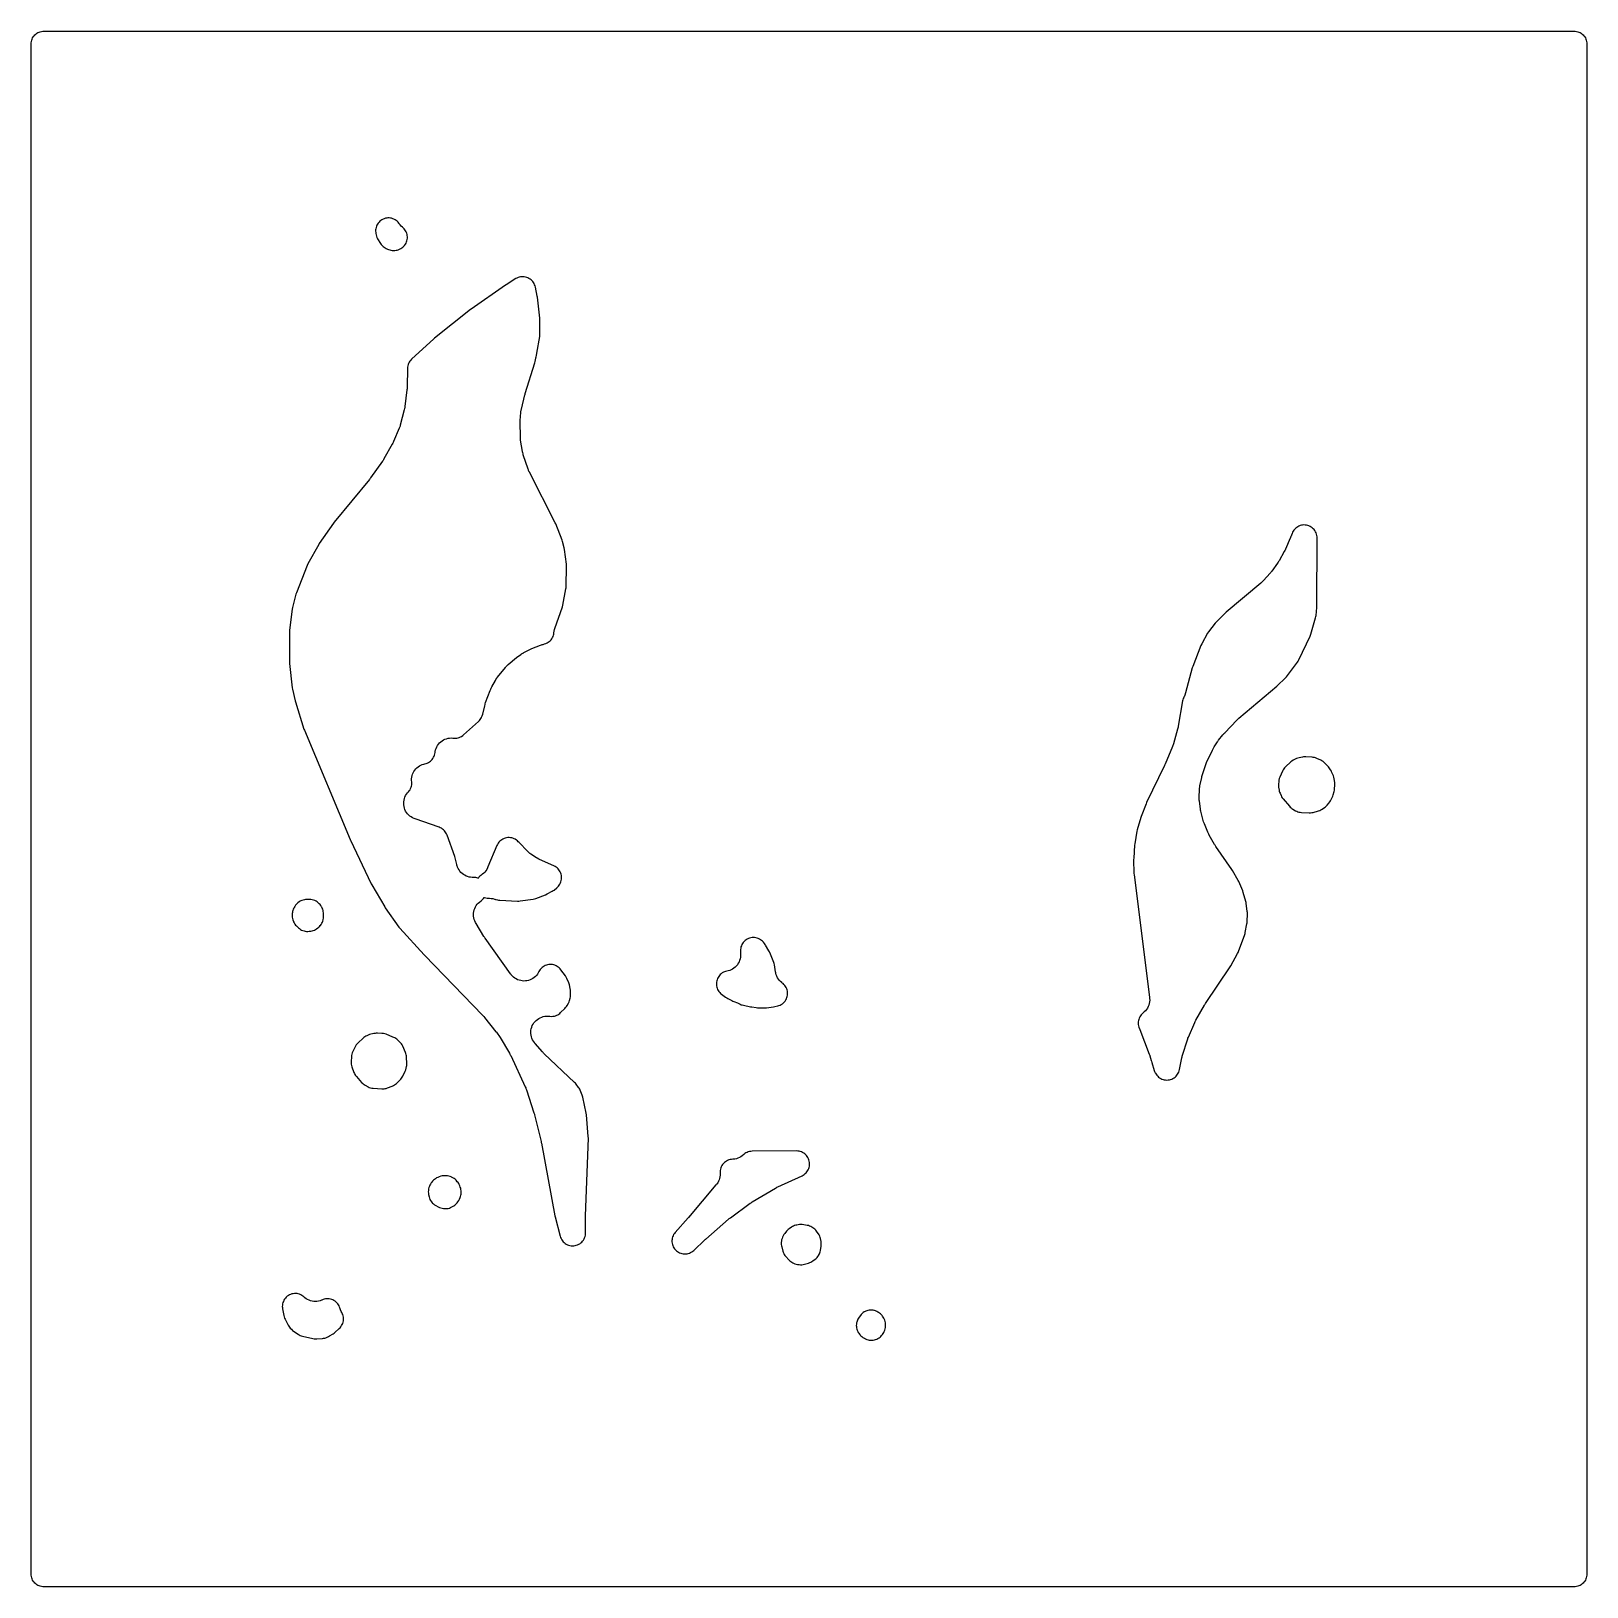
# Model space of a CAD drawing. Header units: millimetres. Extents: x 0 to 300, y 0 to 300.
import ezdxf

# ---------------------------------------------------------------- set-up
doc = ezdxf.new("R2010")
doc.units = ezdxf.units.MM
doc.layers.add('CUT', color=7, linetype='CONTINUOUS')

msp = doc.modelspace()

# ---------------------------------------------------------------- linework, layer by layer
at = {"layer": 'CUT'}
for points in [[(0.0431, 298.6056), (0.1479, 298.8271), (0.2738, 299.0373), (0.4198, 299.2341), (0.5844, 299.4156), (0.7659, 299.5802), (0.9627, 299.7262), (1.1729, 299.8521), (1.3944, 299.9569), (1.6252, 300.0395), (1.8629, 300.099), (2.1053, 300.135), (2.4114, 300.15), (297.5872, 300.15), (297.8933, 300.135), (298.1357, 300.099), (298.3734, 300.0395), (298.6041, 299.9569), (298.8256, 299.8521), (299.0358, 299.7262), (299.2326, 299.5802), (299.4142, 299.4156), (299.5787, 299.2341), (299.7247, 299.0373), (299.8507, 298.8271), (299.9554, 298.6056), (300.038, 298.3748), (300.0975, 298.1371), (300.1335, 297.8947), (300.1485, 297.5886), (300.1485, 2.4114), (300.1335, 2.1053), (300.0975, 1.8629), (300.038, 1.6252), (299.9554, 1.3944), (299.8507, 1.1729), (299.7247, 0.9627), (299.5787, 0.7659), (299.4142, 0.5844), (299.2326, 0.4198), (299.0358, 0.2738), (298.8256, 0.1479), (298.6041, 0.0431), (298.3734, -0.0395), (298.1357, -0.099), (297.8933, -0.135), (297.5872, -0.15), (2.4114, -0.15), (2.1053, -0.135), (1.8629, -0.099), (1.6252, -0.0395), (1.3944, 0.0431), (1.1729, 0.1479), (0.9627, 0.2738), (0.7659, 0.4198), (0.5844, 0.5844), (0.4198, 0.7659), (0.2738, 0.9627), (0.1479, 1.1729), (0.0431, 1.3944), (-0.0395, 1.6252), (-0.099, 1.8629), (-0.135, 2.1053), (-0.15, 2.4114), (-0.15, 297.5886), (-0.135, 297.8947), (-0.099, 298.1371), (-0.0395, 298.3748)], [(70.3106, 263.6106), (70.1085, 263.7429), (69.8946, 263.8552), (69.6709, 263.9462), (69.4394, 264.0153), (69.2023, 264.0617), (68.9619, 264.085), (68.7203, 264.085), (68.4799, 264.0616), (68.2429, 264.0152), (68.0114, 263.9461), (67.7877, 263.855), (67.5738, 263.7428), (67.3717, 263.6104), (67.1834, 263.4591), (67.0106, 263.2904), (66.8548, 263.1057), (66.7176, 262.9069), (66.6002, 262.6958), (66.5037, 262.4744), (66.4291, 262.2446), (66.377, 262.0088), (66.3478, 261.769), (66.342, 261.5275), (66.3595, 261.2866), (66.386, 261.0683), (66.433, 260.8024), (66.5084, 260.5431), (66.6113, 260.2934), (66.7405, 260.0563), (67.2785, 259.1849), (67.4231, 258.9754), (67.5883, 258.7816), (67.7723, 258.6057), (67.9733, 258.4493), (68.1748, 258.3085), (68.3864, 258.1758), (68.6101, 258.0649), (68.8437, 257.9769), (69.085, 257.9126), (69.2946, 257.8678), (69.5508, 257.8268), (69.8099, 257.8126), (70.069, 257.8254), (70.3255, 257.8649), (70.4894, 257.899), (70.7305, 257.9617), (70.9642, 258.0482), (71.188, 258.1575), (71.3999, 258.2885), (71.5977, 258.4399), (71.7795, 258.6103), (71.9434, 258.798), (72.0878, 259.001), (72.2112, 259.2174), (72.3126, 259.445), (72.3907, 259.6815), (72.445, 259.9247), (72.4747, 260.172), (72.4797, 260.4211), (72.4599, 260.6694), (72.4155, 260.9146), (72.3469, 261.1541), (72.2548, 261.3856), (72.1401, 261.6067), (72.004, 261.8154), (71.8477, 262.0094), (71.673, 262.187), (71.543, 262.295), (71.5439, 262.296), (71.5423, 262.2973), (71.3055, 262.5121), (71.1085, 262.7272), (70.9153, 262.982), (70.9142, 262.9836), (70.9127, 262.9827), (70.8276, 263.106), (70.6718, 263.2906), (70.4989, 263.4593)], [(50.8091, 170.8984), (50.8638, 170.693), (52.5132, 165.4122), (52.5937, 165.1915), (61.4327, 144.0948), (61.4419, 144.0732), (61.4436, 144.0693), (61.4845, 143.9792), (65.5025, 135.5701), (65.6033, 135.3804), (68.1069, 131.1241), (68.2191, 130.9503), (70.8533, 127.217), (71.0481, 126.9745), (75.7203, 121.8471), (75.7739, 121.7901), (87.0553, 110.1627), (87.1852, 110.0217), (87.2711, 109.9236), (87.3937, 109.7761), (89.5719, 107.0154), (89.648, 106.8975), (90.3811, 105.8761), (92.1843, 102.8726), (92.2837, 102.6963), (92.348, 102.5748), (92.4378, 102.3934), (95.2284, 96.3517), (95.3128, 96.1544), (95.3662, 96.0188), (95.4392, 95.817), (96.9135, 91.3412), (96.9561, 91.2031), (96.9832, 91.1087), (97.0204, 90.9691), (98.2903, 85.8053), (98.315, 85.698), (98.3307, 85.6248), (98.3523, 85.5168), (100.9398, 71.4874), (100.9465, 71.4523), (100.9477, 71.446), (100.9816, 71.2993), (101.966, 67.5519), (102.0413, 67.3143), (102.1398, 67.0854), (102.2607, 66.8674), (102.4026, 66.6625), (102.5643, 66.4728), (102.744, 66.3001), (102.9401, 66.1462), (103.1505, 66.0126), (103.3731, 65.9006), (103.6058, 65.8113), (103.8463, 65.7456), (104.092, 65.7042), (104.3407, 65.6875), (104.5898, 65.6956), (104.8369, 65.7285), (105.0795, 65.7858), (105.3151, 65.867), (105.5415, 65.9712), (105.7564, 66.0975), (105.9576, 66.2445), (106.1433, 66.4109), (106.3114, 66.5949), (106.4603, 66.7947), (106.5887, 67.0084), (106.6951, 67.2338), (106.7785, 67.4687), (106.8381, 67.7107), (106.8734, 67.9574), (106.8839, 68.2064), (106.8604, 71.2494), (106.8606, 71.3321), (106.8614, 71.3884), (106.8635, 71.4711), (107.4095, 86.4672), (107.4025, 86.7657), (107.0537, 90.9535), (107.0059, 91.274), (106.3392, 94.3596), (106.286, 94.5638), (106.2157, 94.7628), (105.8393, 95.7008), (105.7486, 95.9009), (105.6407, 96.0922), (105.5164, 96.2733), (105.0409, 96.9049), (104.9068, 97.0683), (104.7593, 97.2197), (98.8911, 102.7566), (98.7616, 102.8849), (98.6758, 102.9741), (98.5526, 103.1085), (97.1402, 104.7281), (97.0207, 104.8722), (97, 104.8985), (96.8008, 105.1791), (96.6455, 105.452), (96.5182, 105.739), (96.4201, 106.0372), (96.3523, 106.3438), (96.3153, 106.6556), (96.3097, 106.9695), (96.3354, 107.2824), (96.3921, 107.5912), (96.4794, 107.8928), (96.5963, 108.1842), (96.7416, 108.4624), (96.914, 108.7248), (97.1118, 108.9687), (97.3328, 109.1917), (97.575, 109.3915), (97.8359, 109.5662), (98.1129, 109.714), (98.4032, 109.8334), (98.7041, 109.9232), (99.0124, 109.9827), (99.325, 110.011), (99.6692, 110.0078), (99.7026, 110.0058), (99.8892, 109.9901), (99.9535, 109.983), (100.259, 109.9683), (100.564, 109.9911), (100.6496, 110.0028), (100.8747, 110.0441), (101.0951, 110.1058), (101.309, 110.1874), (101.5145, 110.2882), (101.7099, 110.4074), (101.8935, 110.544), (102.064, 110.6968), (102.8609, 111.48), (103.0244, 111.657), (103.1701, 111.8489), (103.2967, 112.0539), (103.5486, 112.5098), (103.6755, 112.7752), (103.7703, 113.0536), (103.8945, 113.5036), (103.9448, 113.7243), (103.975, 113.9487), (103.9847, 114.1749), (103.9832, 114.7886), (103.9678, 115.0599), (103.923, 115.328), (103.7629, 116.0439), (103.7035, 116.2624), (103.6247, 116.4746), (103.2853, 117.2747), (103.1544, 117.5387), (102.9935, 117.7855), (102.1133, 118.975), (101.9601, 119.1624), (101.7894, 119.3341), (101.603, 119.4884), (101.4025, 119.6241), (101.1898, 119.7397), (100.967, 119.8342), (100.736, 119.9067), (100.4991, 119.9565), (100.2585, 119.9832), (100.0165, 119.9864), (99.7753, 119.9663), (99.5371, 119.9229), (99.3043, 119.8567), (99.079, 119.7683), (98.8632, 119.6585), (98.6591, 119.5284), (98.4686, 119.3791), (98.2933, 119.2122), (98.1351, 119.029), (97.9953, 118.8314), (97.8752, 118.6212), (97.7517, 118.3784), (97.5868, 118.1199), (97.3974, 117.8787), (97.1855, 117.6571), (96.953, 117.4572), (96.7021, 117.2809), (96.4353, 117.1298), (96.155, 117.0055), (95.8639, 116.909), (95.5649, 116.8414), (95.2606, 116.8032), (94.9541, 116.7948), (94.6482, 116.8163), (94.3459, 116.8675), (94.05, 116.9479), (93.7633, 117.0567), (93.4886, 117.1929), (93.2284, 117.3552), (92.9853, 117.5421), (92.7616, 117.7518), (92.5399, 118.0044), (92.5196, 118.03), (92.4093, 118.1759), (87.4825, 125.0375), (87.3991, 125.1586), (87.344, 125.242), (87.2654, 125.3663), (85.7281, 127.906), (85.6367, 128.0659), (85.621, 128.0949), (85.475, 128.4003), (85.3697, 128.6907), (85.2934, 128.9899), (85.2469, 129.2953), (85.2305, 129.6037), (85.2445, 129.9122), (85.2886, 130.2179), (85.3626, 130.5178), (85.4656, 130.809), (85.5966, 131.0887), (85.7545, 131.3541), (85.9376, 131.6028), (86.1443, 131.8324), (86.3725, 132.0405), (86.693, 132.2798), (86.6918, 132.2814), (86.8075, 132.3678), (86.9895, 132.5341), (87.1543, 132.7176), (87.3003, 132.9163), (87.3147, 132.9408), (87.3943, 132.9074), (87.6328, 132.8342), (87.8775, 132.7851), (88.1259, 132.7607), (88.3582, 132.7611), (88.6755, 132.7464), (88.9811, 132.7018), (89.3097, 132.6203), (89.3412, 132.6109), (89.5163, 132.5535), (89.6155, 132.5182), (89.8532, 132.4469), (90.0967, 132.3995), (90.3437, 132.3764), (93.7616, 132.228), (93.9933, 132.2287), (94.224, 132.2509), (96.7503, 132.6122), (97.0191, 132.6658), (97.2805, 132.7486), (99.1555, 133.4575), (99.4867, 133.6112), (100.4536, 134.149), (100.6205, 134.2506), (100.779, 134.3649), (101.2936, 134.7676), (101.479, 134.9279), (101.6478, 135.1056), (101.7984, 135.299), (101.9293, 135.5061), (102.0393, 135.7251), (102.1273, 135.9538), (102.1925, 136.19), (102.2343, 136.4315), (102.2523, 136.6759), (102.2462, 136.9209), (102.2161, 137.1641), (102.1624, 137.4032), (102.0856, 137.6359), (101.9863, 137.86), (101.8656, 138.0733), (101.7245, 138.2737), (101.5645, 138.4593), (101.3872, 138.6284), (101.1941, 138.7793), (100.9871, 138.9106), (100.7683, 139.021), (98.0043, 140.2495), (97.8577, 140.3184), (97.8318, 140.3313), (97.5482, 140.4879), (97.5235, 140.503), (97.3871, 140.5904), (96.3262, 141.3023), (96.1676, 141.4148), (96.1398, 141.4357), (95.8411, 141.6846), (95.8156, 141.7082), (95.6763, 141.844), (94.025, 143.5395), (93.8908, 143.684), (93.7118, 143.8585), (93.5163, 144.0142), (93.3063, 144.1496), (93.0838, 144.2634), (92.851, 144.3543), (92.6103, 144.4216), (92.3641, 144.4645), (92.1149, 144.4826), (91.865, 144.4758), (91.6172, 144.444), (91.3737, 144.3877), (91.137, 144.3073), (90.9096, 144.2037), (90.6937, 144.0779), (90.4914, 143.9312), (90.3047, 143.765), (90.1356, 143.581), (89.9857, 143.381), (89.8565, 143.1671), (89.7493, 142.9413), (88.0358, 138.8113), (87.9622, 138.6454), (87.9484, 138.6161), (87.7914, 138.3219), (87.623, 138.0685), (87.4308, 137.8326), (87.2167, 137.6164), (86.9828, 137.4219), (86.841, 137.3256), (86.6419, 137.1752), (86.4587, 137.0057), (86.2933, 136.8188), (86.1474, 136.6163), (86.1461, 136.6141), (86.1384, 136.6176), (85.9051, 136.6973), (85.665, 136.7537), (85.4205, 136.7861), (85.1741, 136.7943), (84.9902, 136.7913), (84.6869, 136.8158), (84.3875, 136.8695), (84.0946, 136.9519), (83.811, 137.0622), (83.5395, 137.1993), (83.2824, 137.3621), (83.0423, 137.5489), (82.8214, 137.7581), (82.6217, 137.9876), (82.4451, 138.2354), (82.2933, 138.4991), (82.1677, 138.7762), (82.06, 139.0918), (82.0511, 139.1229), (82.0051, 139.2984), (81.7093, 140.5499), (81.6296, 140.8189), (80.1431, 144.9638), (80.0478, 145.1928), (79.9304, 145.4113), (79.7918, 145.6171), (79.6336, 145.8082), (79.4572, 145.9826), (79.2643, 146.1387), (79.057, 146.2749), (78.8372, 146.3898), (78.607, 146.4825), (73.9688, 148.0868), (73.795, 148.1517), (73.7643, 148.1641), (73.4547, 148.3068), (73.1865, 148.4642), (72.9352, 148.6474), (72.7032, 148.8545), (72.4927, 149.0836), (72.306, 149.3322), (72.1447, 149.5981), (72.0104, 149.8787), (71.9046, 150.1711), (71.8281, 150.4726), (71.7818, 150.7801), (71.7661, 151.0907), (71.7812, 151.4014), (71.8268, 151.709), (71.9026, 152.0106), (72.0079, 152.3033), (72.1415, 152.5841), (72.3023, 152.8503), (72.4885, 153.0994), (72.6802, 153.309), (72.8437, 153.5072), (72.986, 153.7212), (73.1055, 153.9487), (73.2011, 154.1873), (73.2717, 154.4344), (73.3165, 154.6874), (73.3351, 154.9437), (73.3274, 155.2006), (73.3, 155.535), (73.3044, 155.8378), (73.3379, 156.1387), (73.4002, 156.435), (73.4907, 156.724), (73.6086, 157.0029), (73.7527, 157.2692), (73.9218, 157.5203), (74.1142, 157.7541), (74.3283, 157.9683), (74.5619, 158.1609), (74.813, 158.3301), (75.0792, 158.4744), (75.3581, 158.5924), (75.647, 158.6831), (75.8612, 158.7282), (76.0934, 158.789), (76.3188, 158.8717), (76.5352, 158.9757), (76.7406, 159.1), (76.9332, 159.2434), (77.1111, 159.4046), (77.2727, 159.5821), (77.4165, 159.7743), (77.5413, 159.9794), (77.6458, 160.1955), (77.7291, 160.4207), (77.7904, 160.6528), (77.8292, 160.8897), (77.8514, 161.0839), (77.9185, 161.3919), (78.016, 161.6916), (78.1431, 161.98), (78.2984, 162.2543), (78.4804, 162.5116), (78.6872, 162.7495), (78.9168, 162.9654), (79.1669, 163.1573), (79.4349, 163.3231), (79.7182, 163.4613), (80.0139, 163.5705), (80.319, 163.6495), (80.6305, 163.6975), (80.9452, 163.7142), (81.2601, 163.6992), (81.2947, 163.6941), (81.5389, 163.6699), (81.7843, 163.6698), (82.0285, 163.6937), (82.2692, 163.7415), (82.5041, 163.8127), (82.7309, 163.9065), (82.9473, 164.0221), (83.1514, 164.1584), (83.3412, 164.314), (86.2155, 166.9179), (86.3766, 167.0778), (86.5226, 167.2517), (86.6522, 167.4381), (86.7644, 167.6354), (86.8107, 167.7263), (86.9308, 168.0016), (87.017, 168.2894), (87.404, 169.9357), (87.4645, 170.1611), (87.5102, 170.3127), (87.5846, 170.5339), (88.4556, 172.881), (88.5606, 173.1348), (88.638, 173.3043), (88.7612, 173.5498), (89.4612, 174.8252), (89.5449, 174.97), (89.5605, 174.9956), (89.7468, 175.2732), (89.7646, 175.2973), (89.8669, 175.4296), (91.3978, 177.3215), (91.513, 177.4571), (91.5342, 177.4809), (91.7831, 177.7349), (91.8064, 177.7566), (91.9396, 177.8745), (93.5253, 179.2118), (93.5561, 179.2321), (94.3524, 179.8162), (94.4865, 179.9101), (94.5109, 179.9264), (94.7906, 180.0962), (94.8163, 180.1103), (94.9615, 180.1858), (96.5286, 180.9587), (98.1727, 181.6127), (98.3512, 181.6785), (98.4736, 181.7202), (98.6553, 181.7769), (98.9664, 181.8653), (99.2022, 181.9453), (99.4288, 182.0483), (99.6441, 182.1733), (99.8459, 182.3191), (100.0322, 182.4843), (100.2011, 182.6672), (100.351, 182.8659), (100.4804, 183.0786), (100.588, 183.3031), (100.6727, 183.5372), (100.7337, 183.7786), (100.7705, 184.0248), (100.7708, 184.0283), (100.8164, 184.3307), (100.8912, 184.6351), (100.8998, 184.6644), (100.9517, 184.8268), (102.3911, 189.0055), (102.4847, 189.3595), (103.0752, 192.5118), (103.1047, 192.7156), (103.1174, 192.9212), (103.1982, 196.8939), (103.1789, 197.2586), (102.8227, 200.074), (102.7597, 200.3982), (102.4305, 201.6454), (102.3398, 201.9222), (101.1189, 205.0271), (101.0182, 205.2502), (96.0211, 215.0242), (95.959, 215.1517), (95.9483, 215.1747), (95.8386, 215.4361), (95.8297, 215.4599), (95.7824, 215.5936), (94.856, 218.3763), (94.8118, 218.5182), (94.8044, 218.5438), (94.7332, 218.8323), (94.7278, 218.8583), (94.7009, 219.0045), (94.3409, 221.1955), (94.3408, 221.1985), (94.3405, 221.2166), (94.336, 221.458), (94.27, 225.0064), (94.3761, 226.5032), (94.3909, 226.6638), (94.3942, 226.6925), (94.4446, 227.0111), (94.4503, 227.0393), (94.4857, 227.1967), (95.1597, 229.9175), (95.1885, 230.0266), (95.2092, 230.1005), (95.2412, 230.2087), (97.0814, 236.094), (97.156, 236.3987), (97.2722, 237.0461), (97.2794, 237.0681), (97.3425, 237.298), (97.3835, 237.5328), (97.4398, 237.9805), (98.0131, 241.1767), (98.0426, 241.3971), (98.0524, 241.6192), (98.0512, 244.4761), (98.0346, 244.7624), (97.5711, 248.7675), (97.538, 248.9763), (97.1821, 250.7339), (97.1232, 250.9668), (97.0422, 251.1929), (96.9399, 251.4102), (96.8172, 251.6167), (96.6753, 251.8104), (96.5154, 251.9897), (96.339, 252.1527), (96.1479, 252.2981), (95.9436, 252.4245), (95.7282, 252.5307), (95.5036, 252.6157), (95.2718, 252.6788), (95.0351, 252.7194), (94.7955, 252.737), (94.5554, 252.7316), (94.3169, 252.7032), (94.0823, 252.652), (93.8536, 252.5785), (93.633, 252.4834), (93.4226, 252.3676), (91.5156, 251.1954), (91.4915, 251.1803), (91.4871, 251.1776), (91.3871, 251.1111), (84.8039, 246.5038), (84.7794, 246.4864), (84.775, 246.4833), (84.6744, 246.4071), (77.7399, 240.8776), (77.7159, 240.8582), (77.7116, 240.8548), (77.6133, 240.77), (73.2956, 236.8476), (73.1146, 236.6653), (72.9532, 236.4654), (72.8132, 236.25), (72.6961, 236.0213), (72.603, 235.7818), (72.535, 235.5341), (72.4928, 235.2807), (72.4768, 235.0242), (72.4383, 231.4667), (72.4301, 231.2563), (72.4205, 231.1136), (72.4005, 230.904), (72.003, 227.6925), (71.9653, 227.4521), (71.9344, 227.2898), (71.8811, 227.0523), (71.1123, 224.0787), (71.075, 223.9446), (71.0678, 223.9207), (70.9784, 223.6571), (70.9695, 223.6338), (70.9175, 223.5047), (69.825, 220.9316), (69.7331, 220.7317), (69.6668, 220.5979), (69.5633, 220.4037), (67.944, 217.5681), (67.8466, 217.4071), (67.7777, 217.2994), (67.6724, 217.1434), (65.3582, 213.8968), (65.2802, 213.7913), (65.2259, 213.7205), (65.1442, 213.6178), (58.33, 205.3491), (58.202, 205.1794), (55.479, 201.235), (55.3568, 201.0393), (53.2552, 197.2987), (53.1061, 196.9838), (51.0537, 191.7292), (50.9657, 191.4599), (50.2886, 188.9046), (50.2247, 188.5756), (49.7177, 184.5366), (49.6983, 184.2253), (49.6982, 178.3837), (49.7154, 178.0914), (50.2666, 173.4088), (50.3085, 173.1611)], [(213.8358, 109.8548), (213.7298, 109.6287), (213.6468, 109.393), (213.5878, 109.1503), (213.5533, 108.9029), (213.5437, 108.6532), (213.559, 108.4039), (213.5992, 108.1573), (213.6638, 107.916), (213.7521, 107.6823), (213.7782, 107.6224), (213.8105, 107.5461), (213.8319, 107.494), (213.8624, 107.417), (215.6801, 102.6909), (215.7264, 102.5637), (215.7563, 102.4767), (215.798, 102.3478), (216.0656, 101.4672), (216.0903, 101.3125), (216.1491, 101.0845), (216.6244, 99.5462), (216.7093, 99.313), (216.8169, 99.0894), (216.8455, 99.0425), (216.8648, 99.0018), (216.9911, 98.7914), (217.1374, 98.5943), (217.3023, 98.4125), (217.4843, 98.2478), (217.6816, 98.1017), (217.8922, 97.9757), (218.1142, 97.871), (218.3453, 97.7885), (218.5835, 97.729), (218.8263, 97.6932), (219.0715, 97.6814), (219.3166, 97.6937), (219.5593, 97.73), (219.7974, 97.7899), (220.0284, 97.8728), (220.2501, 97.978), (220.4605, 98.1045), (220.6575, 98.251), (220.8391, 98.416), (221.0037, 98.5981), (221.1496, 98.7955), (221.2755, 99.0062), (221.3801, 99.2282), (221.4625, 99.4594), (221.5217, 99.6976), (221.969, 101.9651), (222.0143, 102.1658), (222.0489, 102.3012), (222.1051, 102.4991), (223.0372, 105.465), (223.1035, 105.6573), (223.152, 105.7867), (223.2285, 105.9751), (224.4654, 108.7975), (224.5478, 108.9731), (224.6068, 109.0908), (224.6982, 109.2619), (226.3315, 112.138), (226.4044, 112.2608), (226.4554, 112.3432), (226.5328, 112.4631), (231.3033, 119.5482), (231.4102, 119.7218), (232.7382, 122.0901), (232.831, 122.2729), (232.9086, 122.4626), (234.1113, 125.7884), (234.1734, 125.9852), (234.219, 126.1864), (234.5231, 127.8397), (234.5505, 128.029), (234.5633, 128.2199), (234.6095, 129.8254), (234.6076, 130.0201), (234.5904, 130.214), (234.3881, 131.7981), (234.3573, 131.9837), (234.3126, 132.1664), (233.8235, 133.8834), (233.7143, 134.1897), (232.9438, 135.9737), (232.8175, 136.2259), (231.7201, 138.14), (231.6062, 138.3204), (228.5327, 142.756), (228.4374, 142.9005), (228.3749, 143.0002), (228.2864, 143.149), (227.2641, 144.9613), (227.1591, 145.1612), (227.092, 145.2989), (226.9993, 145.5047), (226.3119, 147.1618), (226.2273, 147.3859), (226.1747, 147.5397), (226.1045, 147.7687), (225.6814, 149.3251), (225.6212, 149.5823), (225.5865, 149.7581), (225.5444, 150.0188), (225.3559, 151.5255), (225.3398, 151.6793), (225.3375, 151.7069), (225.3245, 152.0156), (225.3245, 152.0433), (225.3276, 152.1978), (225.3927, 153.8089), (225.4016, 153.9568), (225.4037, 153.9833), (225.439, 154.2776), (225.4432, 154.3038), (225.4696, 154.4497), (225.8008, 156.0959), (225.8481, 156.3011), (225.8841, 156.4394), (225.9428, 156.6416), (226.501, 158.3789), (226.5823, 158.6066), (226.6425, 158.7593), (226.7383, 158.9813), (227.8598, 161.3645), (227.9821, 161.6021), (228.0708, 161.7602), (228.2097, 161.9885), (228.8571, 162.9715), (228.9335, 163.0831), (228.9868, 163.158), (229.0672, 163.2667), (229.8561, 164.2948), (229.9922, 164.462), (230.0879, 164.5728), (230.2334, 164.732), (232.5896, 167.1641), (232.7224, 167.2945), (232.8147, 167.3808), (232.9538, 167.5044), (240.2776, 173.6982), (240.3018, 173.7189), (240.3062, 173.7227), (240.4047, 173.8129), (241.8919, 175.2496), (242.0274, 175.3911), (242.1513, 175.5428), (244.2698, 178.3534), (244.4095, 178.5593), (244.528, 178.778), (246.7263, 183.3665), (246.8081, 183.5572), (246.8739, 183.7542), (247.7841, 186.9119), (247.8355, 187.1249), (247.8681, 187.3417), (248.0341, 188.9135), (248.048, 189.1687), (248.0871, 202.3161), (248.0754, 202.5651), (248.039, 202.8117), (247.9782, 203.0534), (247.8937, 203.2878), (247.7862, 203.5127), (247.6568, 203.7258), (247.5069, 203.9249), (247.3379, 204.1081), (247.1515, 204.2736), (246.9496, 204.4197), (246.7341, 204.5449), (246.5072, 204.6481), (246.2712, 204.7282), (246.0283, 204.7843), (245.7811, 204.816), (245.5319, 204.8229), (245.2833, 204.805), (245.0378, 204.7624), (244.7976, 204.6956), (244.5654, 204.6052), (244.3432, 204.4921), (244.1335, 204.3575), (243.9382, 204.2026), (243.7593, 204.0291), (243.5985, 203.8386), (243.4575, 203.6331), (243.3377, 203.4145), (243.2403, 203.1851), (243.0067, 202.549), (242.9644, 202.4391), (242.9345, 202.3649), (242.8888, 202.2565), (241.9646, 200.1566), (241.8834, 199.9841), (241.8253, 199.8684), (241.7354, 199.7003), (240.7254, 197.9211), (240.6225, 197.7505), (240.5496, 197.6365), (240.4377, 197.4716), (239.319, 195.9132), (239.2001, 195.7564), (239.1166, 195.652), (238.9896, 195.5017), (237.7413, 194.0999), (237.5524, 193.9027), (237.4195, 193.7737), (237.2167, 193.5908), (230.539, 187.9939), (230.5098, 187.9691), (230.5045, 187.9645), (230.3861, 187.8553), (228.6239, 186.1215), (228.3893, 185.8553), (227.142, 184.2195), (226.9505, 183.9283), (225.7972, 181.8757), (225.6453, 181.5534), (224.0725, 177.4896), (223.9906, 177.2395), (222.6843, 172.4058), (222.6231, 172.2025), (222.6112, 172.1666), (222.4549, 171.7719), (222.439, 171.7376), (222.3419, 171.5427), (222.2444, 171.3207), (222.1689, 171.0903), (222.1161, 170.8536), (221.2728, 165.9736), (221.232, 165.7708), (221.2005, 165.634), (221.1485, 165.4338), (220.3273, 162.5932), (220.264, 162.395), (220.2173, 162.2617), (220.1431, 162.0673), (218.7382, 158.6726), (218.6947, 158.5717), (218.6641, 158.5036), (218.6177, 158.4041), (215.1423, 151.2275), (215.0557, 151.0268), (214.1067, 148.5323), (214.0409, 148.3352), (213.357, 145.9601), (213.296, 145.6949), (212.8811, 143.2989), (212.8508, 143.0508), (212.6673, 140.4864), (212.6613, 140.2598), (212.7138, 137.5291), (212.7333, 137.262), (215.7328, 113.6591), (215.7519, 113.4699), (215.7545, 113.436), (215.7632, 113.0865), (215.7388, 112.7686), (215.6824, 112.4547), (215.5944, 112.1482), (215.4759, 111.8521), (215.3279, 111.5696), (215.1521, 111.3035), (214.9503, 111.0566), (214.7245, 110.8315), (214.4666, 110.6218), (214.2808, 110.4547), (214.1127, 110.2699), (213.9639, 110.0693)], [(240.7841, 153.4563), (240.8419, 153.2559), (240.9162, 153.061), (241.1222, 152.5819), (241.2295, 152.3626), (241.3576, 152.1547), (241.5055, 151.9604), (242.7187, 150.5175), (242.8704, 150.3527), (243.0363, 150.2021), (243.215, 150.067), (243.405, 149.9483), (243.9262, 149.6547), (244.1335, 149.5503), (244.3496, 149.4655), (244.5727, 149.4012), (244.8007, 149.3578), (245.0318, 149.3358), (246.5143, 149.2636), (246.7786, 149.2647), (247.0413, 149.2937), (247.2995, 149.3503), (248.3212, 149.6317), (248.5767, 149.717), (248.8214, 149.8294), (249.0527, 149.9674), (249.4966, 150.266), (249.6803, 150.4021), (249.8507, 150.5544), (250.0066, 150.7216), (250.3601, 151.1376), (250.5238, 151.3529), (250.6634, 151.5847), (250.9953, 152.2101), (251.112, 152.4633), (251.1999, 152.7279), (251.3788, 153.3882), (251.4318, 153.6304), (251.4604, 153.8767), (251.5082, 154.597), (251.5115, 154.8691), (251.4851, 155.1399), (251.3799, 155.8287), (251.3155, 156.1273), (251.2151, 156.4158), (250.9471, 157.0567), (250.8267, 157.3051), (250.6797, 157.5388), (250.2459, 158.1502), (250.0832, 158.3558), (249.8998, 158.5433), (249.4176, 158.9871), (249.2189, 159.1519), (249.0042, 159.2953), (248.7759, 159.4158), (248.0145, 159.7687), (247.7964, 159.8575), (247.571, 159.9255), (247.3401, 159.9719), (247.1059, 159.9964), (245.9024, 160.0652), (245.6862, 160.0682), (245.4706, 160.0525), (245.2572, 160.0182), (244.6199, 159.8874), (244.3669, 159.8215), (244.1221, 159.7296), (243.6868, 159.5395), (243.4401, 159.4152), (243.2086, 159.2643), (242.9952, 159.0889), (241.989, 158.164), (241.8057, 157.9768), (241.6429, 157.7714), (241.5025, 157.5501), (241.3861, 157.3153), (240.8673, 156.1151), (240.7721, 155.8563), (240.7059, 155.5886), (240.6696, 155.3152), (240.6307, 154.8113), (240.6253, 154.5207), (240.6536, 154.2316), (240.7432, 153.6607)], [(51.0619, 127.4308), (51.441, 127.0676), (51.6308, 126.9032), (51.8363, 126.7586), (52.0552, 126.6353), (52.2853, 126.5347), (52.5244, 126.4577), (52.77, 126.405), (53.0197, 126.3773), (53.2709, 126.3747), (53.5211, 126.3974), (53.8446, 126.4432), (54.0797, 126.488), (54.3094, 126.5552), (54.5316, 126.6439), (54.7443, 126.7536), (54.9456, 126.883), (55.1956, 127.0613), (55.3635, 127.1921), (55.5196, 127.3368), (55.6629, 127.4942), (55.7043, 127.5438), (55.8466, 127.7314), (55.9705, 127.9315), (56.0751, 128.1424), (56.1594, 128.3622), (56.2226, 128.589), (56.2437, 128.6814), (56.285, 128.9101), (56.3048, 129.1417), (56.303, 129.3742), (56.2713, 129.9585), (56.2479, 130.1899), (56.2031, 130.4182), (56.1373, 130.6413), (56.051, 130.8573), (55.945, 131.0644), (55.9071, 131.1306), (55.7724, 131.3411), (55.6173, 131.537), (55.4434, 131.7164), (55.2564, 131.8911), (55.0574, 132.0585), (54.842, 132.2043), (54.6126, 132.327), (54.3717, 132.4251), (54.1219, 132.4977), (53.8659, 132.544), (53.6065, 132.5634), (53.3465, 132.5557), (52.8325, 132.5138), (52.5888, 132.4817), (52.3495, 132.426), (52.1168, 132.347), (51.893, 132.2455), (51.8103, 132.203), (51.5753, 132.0655), (51.3567, 131.9033), (51.157, 131.7183), (51.0395, 131.597), (50.8749, 131.4089), (50.7298, 131.2054), (50.6059, 130.9884), (50.5357, 130.8501), (50.4432, 130.6452), (50.3695, 130.4328), (50.3151, 130.2146), (50.2794, 130.038), (50.2441, 129.8089), (50.2302, 129.5774), (50.2378, 129.3457), (50.2541, 129.1393), (50.2929, 128.8563), (50.3637, 128.5796), (50.4656, 128.3128), (50.5109, 128.2119), (50.6198, 127.9976), (50.7487, 127.7948), (50.8966, 127.6053)], [(133.2568, 118.3523), (133.0616, 118.2118), (132.8808, 118.0532), (132.716, 117.8779), (132.5689, 117.6877), (132.4407, 117.4841), (132.3327, 117.2692), (132.2459, 117.0449), (132.181, 116.8133), (132.1386, 116.5765), (132.1192, 116.3367), (132.123, 116.0962), (132.1498, 115.8572), (132.1995, 115.6219), (132.2716, 115.3924), (132.3654, 115.1709), (132.48, 114.9594), (132.6144, 114.76), (132.7674, 114.5744), (132.9375, 114.4043), (133.1232, 114.2514), (133.8964, 113.6747), (134.1156, 113.5285), (134.3489, 113.4062), (134.8693, 113.1675), (135.1188, 113.0174), (135.3053, 112.9157), (135.4998, 112.8302), (136.1985, 112.5579), (136.7413, 112.3089), (136.9316, 112.2309), (137.1278, 112.1688), (137.3283, 112.1231), (137.6158, 112.0699), (138.4346, 111.8829), (138.7109, 111.836), (138.9523, 111.8224), (139.8306, 111.6597), (140.0548, 111.6287), (140.2808, 111.618), (141.4603, 111.6156), (141.7683, 111.6341), (143.1368, 111.8012), (143.4281, 111.8544), (143.9565, 111.9838), (144.1955, 112.0551), (144.4262, 112.1498), (144.6463, 112.267), (144.8536, 112.4056), (145.046, 112.5642), (145.2218, 112.7412), (145.379, 112.9347), (145.5161, 113.143), (145.6319, 113.3639), (145.725, 113.5952), (145.7946, 113.8347), (145.84, 114.0799), (145.8608, 114.3284), (145.8567, 114.5777), (145.8278, 114.8254), (145.7744, 115.069), (145.6969, 115.3061), (145.5962, 115.5342), (145.4733, 115.7512), (145.3294, 115.9548), (145.1659, 116.1432), (144.9845, 116.3142), (144.7869, 116.4664), (144.7533, 116.4897), (144.5152, 116.6927), (144.2984, 116.9183), (144.1051, 117.1644), (143.9373, 117.4284), (143.7965, 117.7078), (143.6842, 117.9999), (143.5935, 118.3306), (143.5863, 118.3631), (143.5505, 118.5463), (143.3205, 119.9009), (143.2641, 120.1533), (143.1819, 120.3986), (142.443, 122.275), (142.3629, 122.4567), (142.2688, 122.6315), (141.6335, 123.7057), (141.5259, 123.8722), (141.4055, 124.0296), (141.1974, 124.2804), (141.0309, 124.462), (140.8474, 124.6264), (140.6485, 124.7719), (140.4363, 124.8971), (140.2128, 125.0008), (139.9802, 125.082), (139.7407, 125.1399), (139.4967, 125.174), (139.2505, 125.1839), (139.0045, 125.1695), (138.7612, 125.1309), (138.5228, 125.0686), (138.2917, 124.9831), (138.0702, 124.8753), (137.8603, 124.7462), (137.6642, 124.5971), (137.4837, 124.4294), (137.3205, 124.2447), (137.1764, 124.0449), (137.0526, 123.8318), (136.9504, 123.6077), (136.8708, 123.3745), (136.8145, 123.1346), (136.782, 122.8904), (136.7738, 122.6441), (136.7848, 121.9544), (136.7831, 121.7675), (136.782, 121.7341), (136.7533, 121.3918), (136.6961, 121.0836), (136.6085, 120.7826), (136.4914, 120.4919), (136.3459, 120.2143), (136.1735, 119.9525), (135.9759, 119.7092), (135.7551, 119.4868), (135.5132, 119.2874), (135.2527, 119.1132), (134.9761, 118.9657), (134.6863, 118.8465), (134.386, 118.7567), (134.144, 118.71), (133.9103, 118.6531), (133.6831, 118.574), (133.4646, 118.4734)], [(61.7612, 100.233), (62.1587, 99.1585), (62.2496, 98.944), (62.3602, 98.7388), (62.4894, 98.5448), (62.6361, 98.3637), (63.6537, 97.2205), (63.8048, 97.0649), (63.9688, 96.923), (64.1444, 96.7959), (64.3304, 96.6844), (64.8829, 96.3852), (65.1241, 96.2708), (65.376, 96.1828), (65.636, 96.1221), (65.9009, 96.0895), (67.5198, 95.9774), (67.7432, 95.972), (67.9662, 95.9865), (68.187, 96.0209), (68.4038, 96.0749), (68.615, 96.148), (69.5668, 96.5259), (69.7848, 96.6248), (69.9924, 96.7441), (70.1876, 96.8828), (70.3687, 97.0394), (71.0626, 97.7006), (71.218, 97.8625), (71.3582, 98.0377), (71.4821, 98.2248), (71.5888, 98.4223), (72.0542, 99.3849), (72.1686, 99.663), (72.2488, 99.9528), (72.3169, 100.273), (72.3516, 100.4772), (72.3693, 100.6836), (72.3698, 100.8908), (72.3226, 102.0996), (72.3026, 102.3329), (72.2607, 102.5633), (72.1976, 102.7887), (72.1136, 103.0073), (71.5868, 104.2072), (71.4634, 104.4509), (71.3142, 104.6798), (71.1409, 104.891), (70.9456, 105.0821), (70.4189, 105.5438), (70.2507, 105.6789), (70.0716, 105.7989), (69.8827, 105.9031), (69.6856, 105.9906), (68.3739, 106.5062), (68.1155, 106.5919), (67.8494, 106.6489), (67.5786, 106.6767), (66.7234, 106.7176), (66.4763, 106.7172), (66.2305, 106.6924), (65.9883, 106.6435), (65.1926, 106.4413), (64.9072, 106.3503), (64.6347, 106.2258), (64.4594, 106.1325), (64.2736, 106.0232), (64.0979, 105.8983), (63.9336, 105.7587), (62.9941, 104.888), (62.7962, 104.6824), (62.623, 104.4557), (62.4769, 104.2106), (61.94, 103.1814), (61.8296, 102.9392), (61.7456, 102.6866), (61.6889, 102.4265), (61.6602, 102.1618), (61.6096, 101.2371), (61.6087, 100.9816), (61.6339, 100.7273), (61.6849, 100.4769)], [(123.6699, 67.4114), (123.6025, 67.175), (123.5586, 66.933), (123.5386, 66.688), (123.5429, 66.4421), (123.5713, 66.1978), (123.6235, 65.9576), (123.6991, 65.7236), (123.7973, 65.4981), (123.9172, 65.2834), (124.0576, 65.0816), (124.2172, 64.8945), (124.3943, 64.7239), (124.5874, 64.5716), (124.7945, 64.439), (125.0136, 64.3274), (125.2426, 64.2379), (125.4793, 64.1713), (125.7214, 64.1282), (125.9666, 64.1092), (126.2124, 64.1143), (126.4566, 64.1436), (126.6967, 64.1967), (126.9304, 64.2731), (127.1554, 64.3721), (127.3697, 64.4928), (127.5711, 64.6339), (127.7576, 64.7941), (129.924, 66.8485), (129.9801, 66.9006), (130.0186, 66.9357), (130.0758, 66.9867), (134.4728, 70.8277), (134.601, 70.9348), (134.6898, 71.0056), (134.8227, 71.1069), (138.6717, 73.9067), (138.8123, 74.0042), (138.9093, 74.0682), (139.0541, 74.1591), (143.5236, 76.824), (143.6974, 76.9214), (143.8172, 76.9845), (143.996, 77.0726), (148.6559, 79.2173), (148.871, 79.3292), (149.0743, 79.4615), (149.2638, 79.6129), (149.4377, 79.7819), (149.5945, 79.9669), (149.7325, 80.1663), (149.8507, 80.3781), (149.9477, 80.6004), (150.0227, 80.831), (150.0751, 81.0678), (150.1042, 81.3086), (150.1099, 81.551), (150.092, 81.7929), (150.0509, 82.0319), (149.9867, 82.2658), (149.9002, 82.4924), (149.7921, 82.7095), (149.6635, 82.9151), (149.5156, 83.1073), (149.3498, 83.2843), (149.1676, 83.4443), (148.9707, 83.586), (148.7611, 83.7079), (148.5406, 83.8089), (148.3113, 83.8881), (148.0755, 83.9447), (147.8353, 83.9782), (147.593, 83.9882), (139.0227, 83.9276), (138.771, 83.9132), (138.5221, 83.8734), (138.2785, 83.8088), (138.0426, 83.72), (137.8169, 83.6079), (137.6036, 83.4736), (137.4049, 83.3186), (137.0905, 83.0466), (136.8407, 82.8708), (136.5733, 82.7193), (136.2924, 82.5946), (136.0007, 82.4979), (135.7009, 82.4302), (135.396, 82.392), (135.2718, 82.3887), (135.0207, 82.3693), (134.773, 82.3248), (134.5309, 82.2555), (134.297, 82.1623), (134.0737, 82.046), (133.8633, 81.9079), (133.6678, 81.7492), (133.4892, 81.5718), (133.3294, 81.3772), (133.1899, 81.1676), (133.0723, 80.945), (132.9776, 80.7117), (132.9069, 80.4701), (132.8609, 80.2226), (132.8399, 79.9717), (132.8443, 79.72), (132.8522, 79.6039), (132.8435, 79.3002), (132.8055, 78.9987), (132.7386, 78.7023), (132.6433, 78.4137), (132.5207, 78.1357), (132.3718, 77.8708), (132.1814, 77.5976), (132.1616, 77.5719), (132.0475, 77.4312), (126.7139, 71.1676), (126.6952, 71.1458), (126.6824, 71.1311), (126.6635, 71.1094), (124.159, 68.258), (124.006, 68.0655), (123.8727, 67.8588), (123.7603, 67.6401)], [(76.576, 75.5737), (76.6706, 75.1519), (76.7425, 74.8954), (76.8414, 74.6481), (76.966, 74.4127), (77.115, 74.1919), (77.2866, 73.9882), (77.3329, 73.9389), (77.5231, 73.7564), (77.7314, 73.595), (77.9555, 73.4564), (78.4379, 73.1922), (78.6706, 73.0801), (78.9135, 72.9925), (79.1642, 72.9304), (79.4199, 72.8946), (79.6172, 72.8772), (79.8594, 72.8677), (80.1015, 72.8818), (80.341, 72.9192), (80.5757, 72.9796), (80.8036, 73.0625), (80.9613, 73.1287), (81.2014, 73.2449), (81.4279, 73.3861), (81.6379, 73.5506), (81.8293, 73.7365), (82.0589, 73.9848), (82.2377, 74.2015), (82.3911, 74.4368), (82.5171, 74.6878), (82.6444, 74.9816), (82.7297, 75.2076), (82.7927, 75.4407), (82.833, 75.6788), (82.85, 75.9197), (82.8536, 76.077), (82.8472, 76.3203), (82.8172, 76.562), (82.7638, 76.7995), (82.6875, 77.0307), (82.5906, 77.2828), (82.4995, 77.4908), (82.39, 77.6896), (82.2629, 77.8777), (82.1193, 78.0535), (81.8665, 78.3356), (81.6811, 78.5219), (81.4772, 78.6876), (81.257, 78.831), (81.023, 78.9506), (80.9309, 78.9916), (80.7071, 79.0788), (80.476, 79.1442), (80.2396, 79.187), (80.0002, 79.207), (79.7786, 79.2148), (79.4936, 79.2085), (79.2112, 79.1699), (78.935, 79.0993), (78.6267, 79.0016), (78.3662, 78.9026), (78.1182, 78.7753), (77.886, 78.6212), (77.6839, 78.4702), (77.5103, 78.3279), (77.3502, 78.1706), (77.2048, 77.9995), (77.0754, 77.8161), (76.9343, 77.5959), (76.8146, 77.3877), (76.7155, 77.169), (76.6378, 76.9419), (76.5822, 76.7083), (76.5584, 76.5814), (76.5243, 76.3301), (76.5159, 76.0766), (76.5332, 75.8237)], [(144.6549, 66.3907), (144.6412, 66.1601), (144.6488, 65.9292), (144.6777, 65.6999), (144.7277, 65.4743), (144.9469, 64.6637), (145.0201, 64.4368), (145.1145, 64.2179), (145.2293, 64.009), (145.3635, 63.812), (145.5159, 63.6286), (146.1235, 62.9646), (146.2927, 62.7966), (146.4772, 62.6454), (146.6752, 62.5125), (146.885, 62.399), (147.0395, 62.3248), (147.2854, 62.2224), (147.5409, 62.1467), (147.8029, 62.0986), (148.1187, 62.0579), (148.3695, 62.0384), (148.6209, 62.0441), (148.8704, 62.0751), (149.1156, 62.131), (149.9306, 62.3604), (150.1468, 62.4321), (150.3555, 62.5231), (150.5551, 62.6327), (150.744, 62.7601), (151.1798, 63.0839), (151.383, 63.2521), (151.5673, 63.4409), (151.7307, 63.648), (151.8713, 63.8712), (151.9154, 63.9501), (152.0127, 64.1433), (152.0929, 64.3442), (152.1554, 64.5513), (152.1997, 64.763), (152.3418, 65.6252), (152.3683, 65.8469), (152.3748, 66.0701), (152.3614, 66.2929), (152.3282, 66.5137), (152.2188, 67.0708), (152.1577, 67.3158), (152.0722, 67.5533), (151.9631, 67.781), (151.8317, 67.9965), (151.5975, 68.3403), (151.4526, 68.5323), (151.29, 68.7096), (151.1111, 68.8703), (150.9175, 69.0132), (150.5466, 69.2603), (150.3325, 69.388), (150.1069, 69.4937), (149.8718, 69.5764), (149.6296, 69.6353), (148.9862, 69.7583), (148.7043, 69.7957), (148.42, 69.8008), (148.137, 69.7736), (147.6523, 69.6991), (147.4326, 69.6551), (147.2176, 69.5917), (147.0092, 69.5092), (146.809, 69.4084), (146.6186, 69.2901), (146.183, 68.9914), (145.9858, 68.8413), (145.8045, 68.6725), (145.6408, 68.4866), (145.314, 68.0761), (145.1462, 67.8381), (145.0072, 67.5823), (144.8945, 67.3424), (144.7905, 67.0848), (144.7157, 66.8171), (144.6711, 66.5429)], [(51.66, 56.3346), (51.4205, 56.405), (51.1752, 56.4511), (50.9265, 56.4726), (50.6769, 56.4691), (50.4289, 56.4408), (50.1849, 56.3878), (49.9475, 56.3108), (49.7189, 56.2106), (49.5014, 56.088), (49.2973, 55.9443), (49.1085, 55.781), (48.9369, 55.5997), (48.7843, 55.4022), (48.6521, 55.1904), (48.5417, 54.9666), (48.4542, 54.7328), (48.3904, 54.4914), (48.3511, 54.245), (48.3364, 53.9958), (48.3468, 53.7464), (48.3819, 53.4992), (48.6325, 52.2039), (48.6887, 51.9732), (48.7664, 51.7489), (48.8651, 51.5329), (49.474, 50.3524), (49.5882, 50.1538), (49.7201, 49.9666), (49.8685, 49.7922), (50.0816, 49.564), (50.2889, 49.366), (50.5176, 49.193), (51.3958, 48.6048), (51.5875, 48.4885), (51.789, 48.3898), (51.9984, 48.3095), (52.2142, 48.2484), (54.2329, 47.7732), (54.4952, 47.726), (54.761, 47.707), (55.0273, 47.7165), (56.0958, 47.8115), (56.3057, 47.8392), (56.5125, 47.8845), (56.7147, 47.9472), (56.976, 48.0404), (57.2326, 48.1485), (57.4756, 48.2845), (58.147, 48.7107), (58.3188, 48.8302), (58.48, 48.9636), (59.3083, 49.7096), (59.4757, 49.8754), (59.6268, 50.0561), (59.6397, 50.0731), (59.778, 50.2752), (59.8959, 50.4899), (59.9922, 50.7151), (60.066, 50.9486), (60.1166, 51.1882), (60.1435, 51.4317), (60.1464, 51.6766), (60.1254, 51.9206), (60.0806, 52.1614), (60.0125, 52.3966), (59.9217, 52.624), (59.809, 52.8415), (59.7029, 53.024), (59.5703, 53.3174), (59.4383, 53.713), (59.4376, 53.7128), (59.3872, 53.8653), (59.2892, 54.087), (59.1701, 54.2982), (59.0312, 54.4969), (58.8737, 54.6811), (58.6991, 54.8493), (58.509, 54.9997), (58.3052, 55.131), (58.0897, 55.242), (57.8644, 55.3315), (57.6315, 55.3989), (57.3932, 55.4433), (57.1518, 55.4645), (56.9093, 55.4622), (56.6683, 55.4364), (56.4309, 55.3874), (56.1994, 55.3157), (55.9758, 55.2218), (55.9099, 55.1903), (55.619, 55.0848), (55.3191, 55.0085), (55.0131, 54.9621), (54.7041, 54.9459), (54.395, 54.9602), (54.0887, 55.0048), (53.7884, 55.0792), (53.4968, 55.1829), (53.2168, 55.3147), (52.9511, 55.4734), (52.7023, 55.6574), (52.5133, 55.8283), (52.3201, 55.9863), (52.112, 56.1242), (51.8913, 56.2407)], [(159.1745, 49.8543), (159.2285, 49.6211), (159.3045, 49.3942), (159.4019, 49.1755), (159.5197, 48.9672), (159.6158, 48.8148), (159.7417, 48.6334), (159.8052, 48.5573), (159.8332, 48.5198), (159.8689, 48.4809), (159.8832, 48.4638), (159.902, 48.4449), (160.006, 48.3317), (160.1971, 48.1623), (160.4045, 48.0132), (160.626, 47.8861), (160.6407, 47.8786), (160.7141, 47.832), (160.9302, 47.7092), (161.1575, 47.6085), (161.3936, 47.5309), (161.6363, 47.4771), (161.8832, 47.4477), (162.1317, 47.4429), (162.3795, 47.4629), (162.6241, 47.5073), (162.863, 47.5758), (163.094, 47.6677), (163.3147, 47.7821), (163.5229, 47.9179), (163.7167, 48.0736), (163.8511, 48.1932), (164.0211, 48.3595), (164.1745, 48.5412), (164.31, 48.7367), (164.4262, 48.9441), (164.5223, 49.1617), (164.6256, 49.4295), (164.7051, 49.6717), (164.7595, 49.9208), (164.7882, 50.1741), (164.791, 50.429), (164.7875, 50.5183), (164.7613, 50.7929), (164.705, 51.0629), (164.6193, 51.3251), (164.5646, 51.4655), (164.462, 51.6945), (164.337, 51.9119), (164.1909, 52.1158), (164.09, 52.2426), (163.9479, 52.406), (163.7923, 52.5564), (163.6242, 52.6929), (163.445, 52.8143), (163.2977, 52.905), (163.0792, 53.025), (162.8498, 53.1226), (162.6118, 53.1969), (162.6051, 53.1986), (162.3639, 53.2484), (162.1188, 53.2742), (161.8725, 53.2757), (161.6272, 53.253), (161.6118, 53.2508), (161.3834, 53.2073), (161.16, 53.1428), (160.9436, 53.0578), (160.736, 52.9531), (160.6762, 52.9193), (160.4616, 52.7834), (160.262, 52.6264), (160.0792, 52.45), (159.9154, 52.256), (159.6692, 51.9324), (159.542, 51.7488), (159.4317, 51.5546), (159.3392, 51.3513), (159.2652, 51.1405), (159.2103, 50.924), (159.186, 50.8061), (159.1489, 50.5697), (159.1346, 50.3308), (159.1431, 50.0916)]]:
    msp.add_lwpolyline(points, close=True, dxfattribs=at)

doc.saveas('drawing.dxf')
